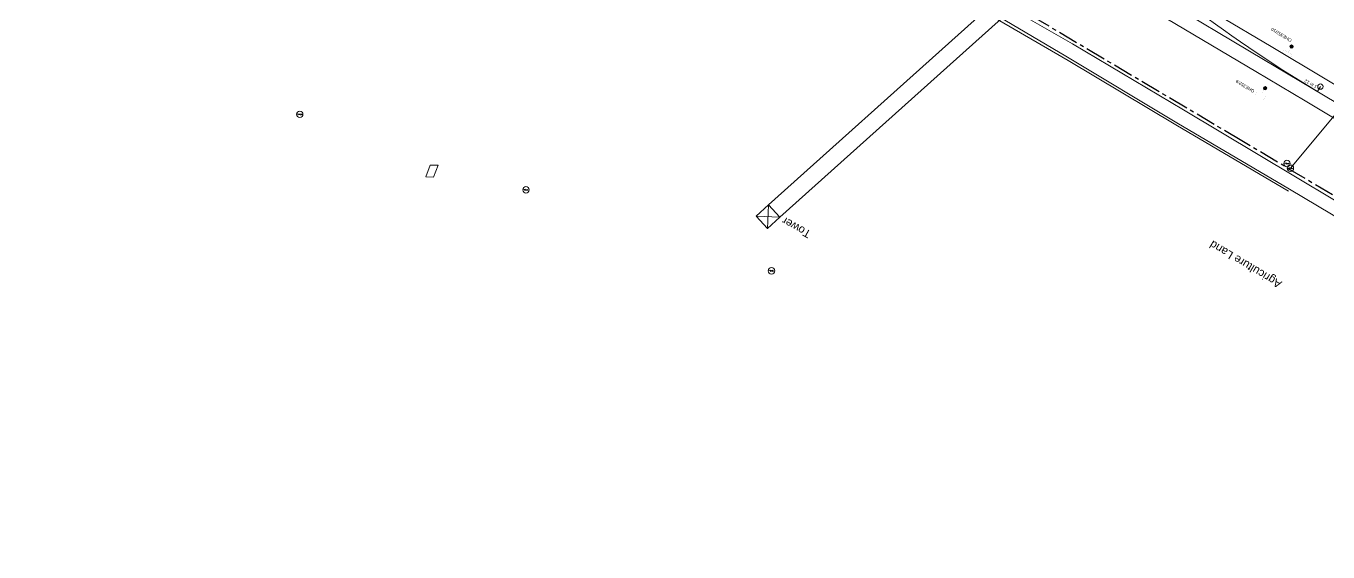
# Model space of a CAD drawing. Header units: metres. Extents: x 593168 to 611286, y 3401475 to 3412398.
# Drawn here: x 600349.7 to 600756.5, y 3407671.8 to 3407836.1 of the extents above; entities that cross this region are included whole.
import ezdxf

# ---------------------------------------------------------------- set-up
doc = ezdxf.new("R2010")
doc.units = ezdxf.units.M
doc.header["$MEASUREMENT"] = 0
doc.linetypes.add('CENTER', pattern=[2, 1.25, -0.25, 0.25, -0.25])
for name, color, linetype, lineweight in [('Commercial Building Pucca', 251, 'Continuous', 0), ('Electric Pole', 251, 'Continuous', 0), ('Existing IR Track', 7, 'Continuous', 0), ('Fence', 251, 'F-LINE', 0), ('IR PROP. DETAILS', 190, 'Continuous', 18), ('OHE MAST', 8, 'Continuous', 0), ('OHE MAST TEXT', 8, 'Continuous', 0), ('PWR_LINE', 134, 'POWER', 0), ('Side Details', 251, 'Continuous', 0), ('Subroad Edge', 34, 'Continuous', 0), ('Text1', 251, 'Continuous', 0), ('Tower', 7, 'Continuous', 0)]:
    doc.layers.add(name, color=color, linetype=linetype, lineweight=lineweight)
doc.layers.add('Existing Railway Boundary', color=7, linetype='CENTER')
doc.styles.get("Standard").update_dxf_attribs({"font": 'arial.ttf'})
doc.linetypes.add('F-LINE', pattern='A,0.6,["X",Standard,S=0.3,R=0,X=0,Y=-0.15],0.1', length=0.7)
doc.linetypes.add('POWER', pattern='A,10,-0.2,[131,ltypeshp.shx,S=0.4,R=0,X=-0.2,Y=0],-0.2,[131,ltypeshp.shx,S=0.4,R=180,X=1.2,Y=0],-1.2,-0.2,[131,ltypeshp.shx,S=0.4,R=0,X=-0.2,Y=0],-0.2,[131,ltypeshp.shx,S=0.4,R=180,X=1.2,Y=0],-1.2,-0.2,[131,ltypeshp.shx,S=0.4,R=0,X=-0.2,Y=0],-0.2,[131,ltypeshp.shx,S=0.4,R=180,X=1.2,Y=0],-1.2', length=14.8)

# ---------------------------------------------------------------- blocks, each defined once
blk = doc.blocks.new('EP')
blk.add_hatch(color=8).paths.add_polyline_path([(-0.21, -0.05), (-0.21, 0.16), (-0.93, -0.01), (-0.31, 0.07), (-0.31, -0.19), (0.31, 0), (0.31, -0.24), (0.94, -0.01), (0.41, -0.1), (0.43, 0.15)])
at = {"color": 8}
for p, q in [((-0.93, -0.01), (-0.21, 0.16)), ((-0.31, 0.07), (-0.93, -0.01)), ((-0.31, -0.19), (-0.31, 0.07)), ((0.31, 0), (-0.31, -0.19)), ((-0.21, 0.16), (-0.21, -0.05)), ((-0.21, -0.05), (0.43, 0.15)), ((0.31, -0.24), (0.31, 0)), ((0.43, 0.15), (0.41, -0.1)), ((0.94, -0.01), (0.31, -0.24)), ((0.41, -0.1), (0.94, -0.01))]:
    blk.add_line(p, q, dxfattribs=at)
blk.add_circle((0, 0), 1, dxfattribs=at)
blk = doc.blocks.new('OHE MAST')
h = blk.add_hatch(color=256)
h.dxf.hatch_style = 1
edge = h.paths.add_edge_path()
edge.add_arc((0, 0), 0.514, 0, 360)
at = {"const_width": 0.01}
for points in [[(1.5, 3.5), (1.5, 2), (-1.5, 2), (-1.5, 3.5)], [(0, 2), (0, 0)]]:
    blk.add_lwpolyline(points, dxfattribs=at)
blk.add_circle((0, 0), 0.514)

msp = doc.modelspace()

# ---------------------------------------------------------------- linework, layer by layer
at = {"layer": 'Commercial Building Pucca'}
msp.add_polyline3d([(600474.6436, 3407788.9738, 259.639), (600476.0322, 3407792.6713, 259.1222), (600478.4586, 3407792.633, 259.642), (600477.0582, 3407788.904, 259.642)], close=True, dxfattribs=at)
at = {"layer": 'Existing IR Track', "color": 0, "flags": 128}
msp.add_lwpolyline([(600771.9852, 3407809.7788), (600738.7427, 3407829.7062), (600705.6264, 3407849.4257), (600671.4491, 3407870.0453), (600638.552, 3407889.8818), (600606.873, 3407908.9974), (600584.4159, 3407922.6305), (600564.8022, 3407935.1631), (600537.0206, 3407953.0677), (600500.1394, 3407977.0439), (600479.8842, 3407989.8178), (600449.876, 3408008.1096), (600405.9148, 3408034.4547), (600386.1871, 3408046.2245), (600384.4007, 3408047.2822), (600381.721, 3408048.9093), (600369.5231, 3408056.2142), (600336.6831, 3408075.8974)], dxfattribs=at)
at = {"layer": 'Existing IR Track', "color": 0, "lineweight": 15, "flags": 128}
for points in [[(600769.971, 3407805.5989), (600751.7284, 3407816.4806), (600736.3471, 3407825.655), (600703.1089, 3407845.5173)], [(600767.7695, 3407801.7295), (600749.3494, 3407812.7163), (600733.9422, 3407821.9063), (600700.7459, 3407841.5991)]]:
    msp.add_lwpolyline(points, dxfattribs=at)
at = {"layer": 'Existing Railway Boundary', "ltscale": 5}
msp.add_lwpolyline([(601317.2433, 3407450.7097), (601224.899, 3407507.0908), (601103.8361, 3407576.9037), (601076.3041, 3407593.1922), (601027.0445, 3407622.1279), (600800.8989, 3407757.7565), (600729.53, 3407800.2216), (600590.7896, 3407882.7312), (600531.0891, 3407918.878), (600526.2178, 3407921.6024), (600502.3694, 3407935.4788), (600422.2553, 3407983.1065), (600376.8527, 3408011.2163), (600345.4847, 3408028.7629), (600315.7213, 3408046.6622), (600129.9447, 3408159.317), (599995.7813, 3408208.5798), (599954.336, 3408225.7264), (599945.3157, 3408214.7803), (599936.2222, 3408204.7154)], dxfattribs=at)
at = {"layer": 'Fence'}
msp.add_lwpolyline([(600744.131, 3407784.494), (600708.9321, 3407805.2243), (600675.3063, 3407825.3436), (600637.1202, 3407847.6194), (600592.9604, 3407874.1774), (600572.393, 3407885.9944), (600509.4416, 3407924.2791), (600487.7753, 3407937.0803), (600465.4538, 3407949.9255), (600444.2684, 3407962.6281), (600429.2318, 3407971.786), (600405.4027, 3407985.9302), (600381.3379, 3407999.2411)], dxfattribs=at)
at = {"layer": 'IR PROP. DETAILS'}
msp.add_lwpolyline([(600753.1932, 3407815.6069, -0.02890639), (600711.087, 3407844.365, 0.02693394), (600690.4892, 3407858.5525)], format="xyb", dxfattribs=at)
msp.add_lwpolyline([(600754.1194, 3407817.1596), (600753.1932, 3407815.6069)], dxfattribs=at)
msp.add_circle((600754.1194, 3407817.1596), 0.8325, dxfattribs=at)
at = {"layer": 'PWR_LINE', "flags": 128}
for points, elevation in [([(600700.2006, 3407886.5501), (600581.6939, 3407780.2562)], 260.9376), ([(600700.2006, 3407886.5501), (600581.6939, 3407780.2562)], 260.9376), ([(600585.2582, 3407776.3868), (600703.5911, 3407882.6463)], 260.9017), ([(600585.2582, 3407776.3868), (600703.5911, 3407882.6463)], 260.9017), ([(600744.7487, 3407791.6799), (600777.2099, 3407830.5962)], 262.978), ([(600744.7487, 3407791.6799), (600777.2099, 3407830.5962)], 262.978)]:
    msp.add_lwpolyline(points, dxfattribs=dict(at, elevation=elevation))
at = {"layer": 'Subroad Edge'}
for points in [[(600963.7521, 3407653.6871, 258.1005), (600933.7456, 3407671.8926, 258.1485), (600911.9525, 3407685.1251, 258.0725), (600877.1955, 3407706.2085, 258.1185), (600824.3833, 3407737.9236, 258.1155), (600806.0995, 3407748.9153, 258.1095), (600792.0116, 3407756.8344, 258.2114), (600744.4428, 3407785.1476, 258.1724), (600709.2156, 3407805.8783, 258.2144), (600674.5898, 3407826.7213, 258.1395), (600603.492, 3407868.7656, 258.0835), (600565.6214, 3407890.6802, 258.0845), (600532.7257, 3407910.4057, 258.0955), (600488.0185, 3407937.4354, 258.0575), (600445.2705, 3407963.0509, 258.1085), (600429.7554, 3407972.5738, 258.1305), (600382.2869, 3408001.0583, 258.2724), (600379.9792, 3408003.1788, 258.3214), (600376.839, 3408005.1285, 258.4254), (600368.1322, 3408010.1907, 258.6703), (600367.1834, 3408010.3897, 258.7263), (600364.5416, 3408012.3183, 258.7963), (600351.0258, 3408020.4237, 258.8263), (600342.985, 3408025.5583, 258.5763)], [(600364.2099, 3408019.3109, 259.0302), (600365.2057, 3408016.6339, 258.9212), (600367.9563, 3408014.5102, 258.7963), (600384.5207, 3408004.3981, 258.3054), (600432.4556, 3407975.9142, 258.1555), (600468.5001, 3407954.3782, 258.0385), (600490.4942, 3407941.5282, 258.0315), (600511.7307, 3407928.8501, 257.9865), (600535.3557, 3407914.6012, 258.0545), (600568.19, 3407894.4473, 258.0475), (600594.8102, 3407878.7272, 258.0795), (600605.4856, 3407872.476, 257.9815), (600639.5062, 3407851.9306, 258.0725), (600676.6446, 3407830.4867, 258.1565), (600711.3424, 3407809.8644, 258.1904), (600793.5262, 3407760.8085, 258.1675), (600807.7109, 3407752.2411, 258.1724), (600825.921, 3407741.1987, 258.0555), (600878.6657, 3407709.3768, 258.0755), (600913.3839, 3407688.8322, 258.1265), (600935.5845, 3407675.2496, 258.0695), (600965.7924, 3407657.7199, 258.0965)]]:
    msp.add_polyline3d(points, dxfattribs=at)
at = {"layer": 'Tower'}
msp.add_polyline3d([(600577.7944, 3407776.7203, 260.8157), (600581.6939, 3407780.2562, 260.9376), (600585.2582, 3407776.3868, 260.9017), (600581.3577, 3407772.85, 260.9017)], close=True, dxfattribs=at)
msp.add_polyline3d([(600577.7944, 3407776.7203, 260.8157), (600581.6939, 3407780.2562, 260.9376), (600585.2582, 3407776.3868, 260.9017), (600581.3577, 3407772.85, 260.9017)], close=True, dxfattribs=at)
for points in [[(600581.3951, 3407772.7596, 260.8097), (600581.6939, 3407780.2562, 260.9376)], [(600581.3951, 3407772.7596, 260.8097), (600581.6939, 3407780.2562, 260.9376)], [(600577.7944, 3407776.7203, 260.8157), (600585.2582, 3407776.3868, 260.9017)], [(600577.7944, 3407776.7203, 260.8157), (600585.2582, 3407776.3868, 260.9017)]]:
    msp.add_polyline3d(points, dxfattribs=at)

# ---------------------------------------------------------------- block references
at = {"layer": 'Electric Pole'}
for p, xscale, yscale, zscale in [((600435.2616, 3407808.521, 258.1305), 0.9997078269552191, 0.9997078269552191, 0.9997078269552191), ((600743.6763, 3407793.1501, 261.6874), 0.9997078269551627, 0.9997078269551627, 0.9997078269551627), ((600744.7487, 3407791.6799, 262.978), 0.9997078269551627, 0.9997078269551627, 0.9997078269551627), ((600505.9332, 3407784.9221, 259.0982), 0.9997078269552191, 0.9997078269552191, 0.9997078269552191), ((600582.6341, 3407759.6235, 261.1626), 0.9997078269552191, 0.9997078269552191, 0.9997078269552191)]:
    msp.add_blockref('EP', p, dxfattribs=dict(at, xscale=xscale, yscale=yscale, zscale=zscale))
at = {"layer": 'OHE MAST', "rotation": 149.0208306544456}
for p in [(600745.1279, 3407829.6687), (600736.8551, 3407816.6539)]:
    msp.add_blockref('OHE MAST', p, dxfattribs=at)

# ---------------------------------------------------------------- texts
at = {"layer": 'IR PROP. DETAILS'}
msp.add_text('1 in 12', height=1, rotation=149, dxfattribs=at).set_placement((600753.108, 3407817.3512, 259.885))
at = {"layer": 'OHE MAST TEXT'}
for s, p in [('OHE352/10', (600745.2995, 3407831.8949, 262.795)), ('OHE352/9', (600733.6346, 3407816.0247, 263.17))]:
    msp.add_text(s, height=1, rotation=149, dxfattribs=at).set_placement(p)
at = {"layer": 'Side Details'}
msp.add_text('Agriculture Land', height=2.5, rotation=149, dxfattribs=at).set_placement((600742.2649, 3407756.1267, 156.3202))
at = {"layer": 'Text1'}
msp.add_text('Tower', height=2.5, rotation=151.044359, dxfattribs=at).set_placement((600595.2392, 3407771.8755, 156.3202))
msp.add_text('Tower', height=2.5, rotation=151.044359, dxfattribs=at).set_placement((600595.2392, 3407771.8755, 156.3202))

doc.saveas('drawing.dxf')
